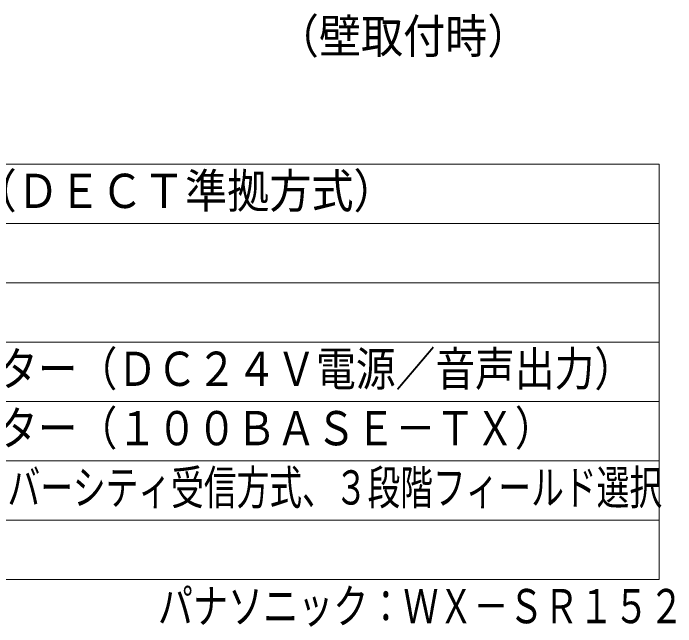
# Model space of a CAD drawing. Units: millimetres on the paper. Extents: x -62 to 64, y -59 to 59.
# Drawn here: x 8.1 to 63.9, y -58.6 to -6.9 of the extents above; entities that cross this region are included whole.
import ezdxf
from ezdxf.enums import TextEntityAlignment as Align

# ---------------------------------------------------------------- set-up
doc = ezdxf.new("R2010")
doc.units = ezdxf.units.MM
doc.layers.add('0-0_MOJI1', color=7, linetype='Continuous')
doc.layers.add('0-3_相当品', color=4, linetype='Continuous')
doc.layers.add('0-2_WAKU', color=4, linetype='Continuous', lineweight=9)
doc.styles.add('ＭＳ ゴシック', font='')
doc.styles.get('ＭＳ ゴシック').set_extended_font_data('MS Gothic')

msp = doc.modelspace()

# ---------------------------------------------------------------- linework, layer by layer
at = {"layer": '0-2_WAKU', "color": 3}
for p, q in [((-62.49, -19.598), (62.51, -19.598)), ((62.51, -54.598), (62.51, -19.598)), ((-62.49, -54.598), (62.51, -54.598))]:
    msp.add_line(p, q, dxfattribs=at)
at = {"layer": '0-2_WAKU'}
for p, q in [((62.51, -24.598), (-62.49, -24.598)), ((62.51, -29.598), (-62.49, -29.598)), ((62.51, -34.598), (-62.49, -34.598)), ((-62.49, -39.598), (62.51, -39.598)), ((-62.49, -44.598), (62.51, -44.598)), ((-62.49, -49.598), (62.51, -49.598))]:
    msp.add_line(p, q, dxfattribs=at)

# ---------------------------------------------------------------- texts
at = {"layer": '0-0_MOJI1', "style": 'ＭＳ ゴシック'}
for s, width, p in [('（壁取付時）', 0.9, (30.297, -11.109)), ('１．９ＧＨｚ帯（ＤＥＣＴ準拠方式）', 0.9, (-19.99, -24.153)), ('ＲＪ－４５コネクター（ＤＣ２４Ｖ電源／音声出力）', 0.85, (-19.99, -39.153)), ('ＲＪ－４５コネクター（１００ＢＡＳＥ－ＴＸ）', 0.85, (-19.99, -44.153)), ('アンテナ内蔵、３ダイバーシティ受信方式、３段階フィールド選択', 0.7, (-19.99, -49.153))]:
    msp.add_text(s, height=2.889, dxfattribs=dict(at, width=width)).set_placement(p, align=Align.BOTTOM_LEFT)
at = {"layer": '0-3_相当品', "style": 'ＭＳ ゴシック', "width": 0.75}
msp.add_text('パナソニック：ＷＸ－ＳＲ１５２', height=2.889, dxfattribs=at).set_placement((20.27, -59.153), align=Align.BOTTOM_LEFT)

doc.saveas('drawing.dxf')
